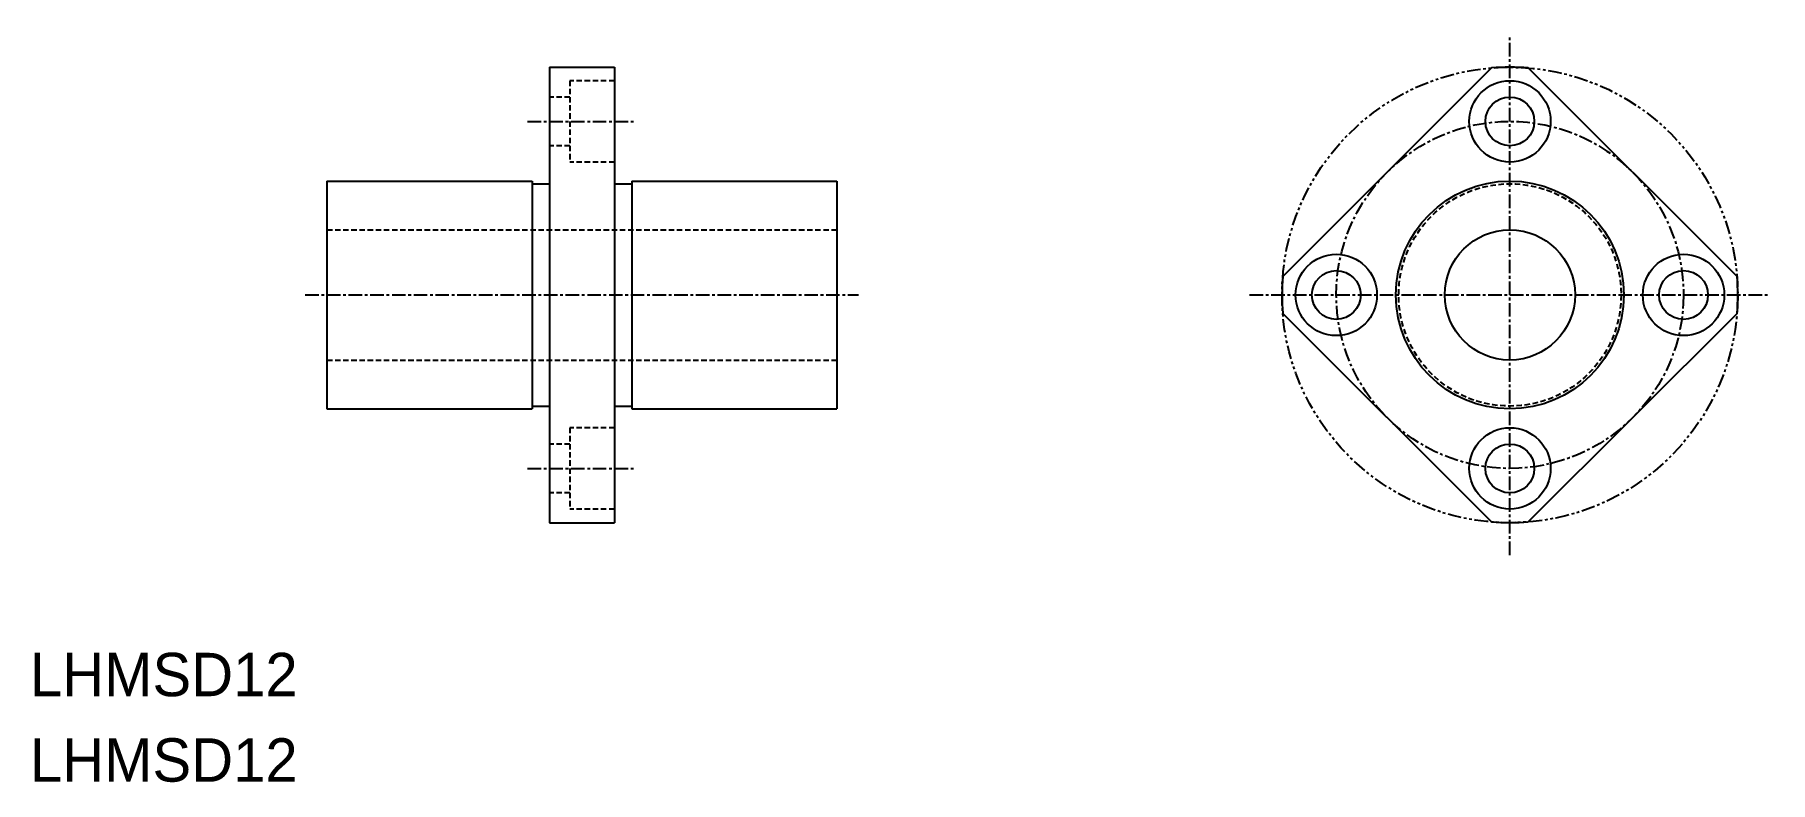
# Model space of a CAD drawing. Extents: x 226 to 386, y 135 to 204.
import ezdxf

# ---------------------------------------------------------------- set-up
doc = ezdxf.new("R2010")
doc.units = 0
for name, pattern in [('CENTER', [2, 1.25, -0.25, 0.25, -0.25]), ('DASHED', [0.75, 0.5, -0.25]), ('PHANTOM', [2.5, 1.25, -0.25, 0.25, -0.25, 0.25, -0.25])]:
    doc.linetypes.add(name, pattern=pattern)
doc.layers.get('0').update_dxf_attribs({"linetype": 'CONTINUOUS'})
doc.layers.add('CENTER', color=1, linetype='CENTER')

msp = doc.modelspace()

# ---------------------------------------------------------------- linework, layer by layer
at = {"color": 7, "linetype": 'CONTINUOUS'}
for p, q in [((273.55, 200.89), (279.55, 200.89)), ((273.55, 200.89), (273.55, 158.89)), ((279.55, 200.89), (279.55, 158.89)), ((360.37, 200.82), (341.13, 181.58)), ((383, 181.58), (363.76, 200.82)), ((253.05, 190.39), (271.95, 190.39)), ((253.05, 190.39), (253.05, 169.39)), ((271.95, 190.39), (271.95, 169.39)), ((281.15, 190.39), (300.05, 190.39)), ((281.15, 190.39), (281.15, 169.39)), ((300.05, 190.39), (300.05, 169.39)), ((271.95, 190.14), (273.55, 190.14)), ((279.55, 190.14), (281.15, 190.14)), ((360.37, 158.96), (341.13, 178.19)), ((383, 178.19), (363.76, 158.96)), ((271.95, 169.64), (273.55, 169.64)), ((279.55, 169.64), (281.15, 169.64)), ((253.05, 169.39), (271.95, 169.39)), ((281.15, 169.39), (300.05, 169.39)), ((273.55, 158.89), (279.55, 158.89))]:
    msp.add_line(p, q, dxfattribs=at)
at = {"color": 3, "linetype": 'DASHED'}
for p, q in [((279.55, 199.64), (275.45, 199.64)), ((275.45, 199.64), (275.45, 192.14)), ((275.45, 198.14), (273.55, 198.14)), ((275.45, 193.64), (273.55, 193.64)), ((279.55, 192.14), (275.45, 192.14)), ((253.05, 185.89), (300.05, 185.89)), ((253.05, 173.89), (300.05, 173.89)), ((279.55, 167.64), (275.45, 167.64)), ((275.45, 167.64), (275.45, 160.14)), ((275.45, 166.14), (273.55, 166.14)), ((275.45, 161.64), (273.55, 161.64)), ((279.55, 160.14), (275.45, 160.14))]:
    msp.add_line(p, q, dxfattribs=at)
at = {"color": 3, "linetype": 'PHANTOM'}
msp.add_circle((362.07, 179.89), 21, dxfattribs=at)
at = {"color": 7, "linetype": 'CONTINUOUS'}
for centre, radius in [((362.07, 195.89), 3.75), ((362.07, 195.89), 2.25), ((362.07, 179.89), 10.5), ((362.07, 179.89), 6), ((346.07, 179.89), 3.75), ((378.07, 179.89), 3.75), ((346.07, 179.89), 2.25), ((378.07, 179.89), 2.25), ((362.07, 163.89), 3.75), ((362.07, 163.89), 2.25)]:
    msp.add_circle(centre, radius, dxfattribs=at)
at = {"color": 3, "linetype": 'DASHED'}
msp.add_circle((362.07, 179.89), 10.25, dxfattribs=at)
at = {"color": 7, "linetype": 'CONTINUOUS'}
for start, end in [(85.3676, 94.6324), (175.3676, 184.6324), (355.3676, 4.6324), (265.3676, 274.6324)]:
    msp.add_arc((362.07, 179.89), 21, start, end, dxfattribs=at)
at = {"layer": 'CENTER', "color": 1, "linetype": 'CENTER'}
for p, q in [((362.07, 155.89), (362.07, 203.89)), ((271.55, 195.89), (281.55, 195.89)), ((251.05, 179.89), (302.05, 179.89)), ((338.07, 179.89), (386.07, 179.89)), ((271.55, 163.89), (281.55, 163.89))]:
    msp.add_line(p, q, dxfattribs=at)
msp.add_circle((362.07, 179.89), 16, dxfattribs=at)

# ---------------------------------------------------------------- texts
at = {"color": 7, "linetype": 'CONTINUOUS'}
for p in [(225.68, 142.89), (225.68, 135.01)]:
    msp.add_text('LHMSD12', height=4, dxfattribs=at).set_placement(p)

doc.saveas('drawing.dxf')
